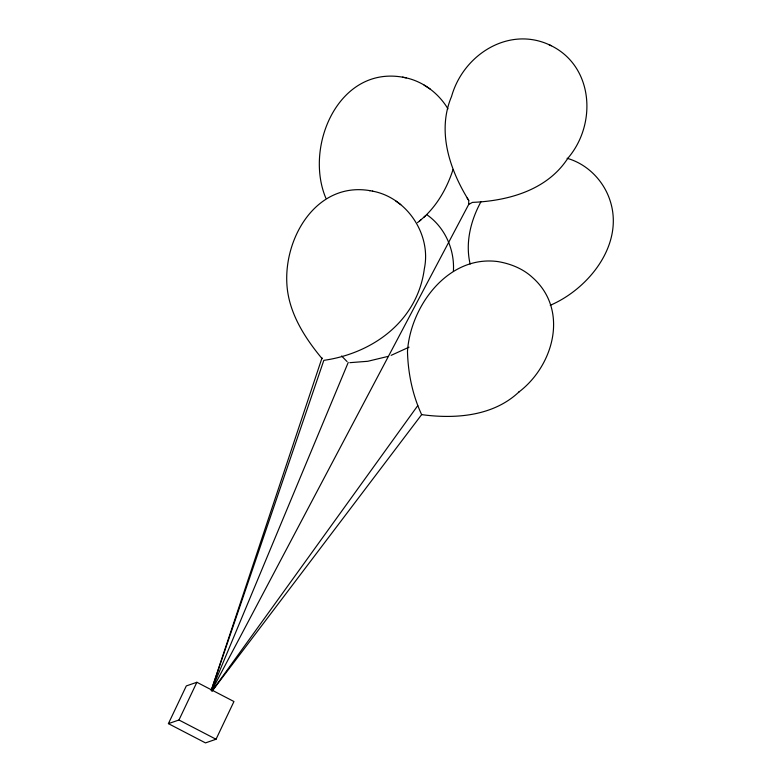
<?xml version="1.0" encoding="UTF-8"?>
<svg xmlns="http://www.w3.org/2000/svg" width="782" height="782" viewBox="0 0 782 782"><rect width="100%" height="100%" fill="white"/><g stroke="black" fill="none" stroke-linecap="round" stroke-linejoin="round"><path stroke-width="1.17" d="M468.701 204.444L468.731 200.417C449.806 169.929 436.688 131.532 451.556 96.469C463.589 53.499 511.017 24.516 552.551 46.402C593.743 67.897 596.637 124.67 567.937 158.13C547.361 190.153 508.261 200.906 472.445 202.382L468.701 204.444L211.658 690.838M453.394 271.315C454.801 249.429 444.821 227.132 426.659 214.591M211.326 690.125L322.028 357.873M211.218 690.535L323.836 360.346C372.897 353.366 417.51 320.972 424.343 268.764C431.576 234.434 406.777 197.367 372.398 191.121M453.071 169.459C447.284 187.328 437.832 204.464 423.883 217.24M211.707 689.939L348.225 362.457M168.404 723.643L186.311 685.922L196.878 682.275L233.955 701.532L216.037 739.254L205.48 742.9L168.404 723.643L178.961 719.997L196.878 682.275M481.067 201.551C470.725 220.368 465.124 242.772 470.138 264.042M212.137 690.936L417.764 405.623M212.235 690.956L421.645 414.626C455.134 419.142 493.266 416.356 519.062 391.85M518.662 392.193C554.018 365.517 569.091 309.633 532.376 277.385C522.923 268.637 510.46 263.671 497.87 261.579C448.057 254.873 410.462 306.094 407.481 351.401C408.018 373.043 412.505 394.959 421.645 414.626M417.5 222.665L421.068 219.683M419.475 221.071L425.574 215.773M409.035 347.188L391.137 355.351M550.245 305.303C588.856 288.753 624.349 244.326 610.097 200.661C603.714 180.74 587.38 164.025 567.097 158.296M388.048 356.397L367.804 361.284L349.837 362.672M372.789 191.189C316.172 179.215 281.354 240.348 287.385 289.643C290.621 315.733 305.674 338.919 322.164 358.723M404.577 77.545C339.183 64.271 303.846 146.029 325.879 198.198M369.544 190.681L370.052 190.759M404.753 77.584C422.759 81.093 438.643 93.244 447.959 108.864M402.486 77.154L406.278 77.868M551.251 45.747L548.886 44.623M178.961 719.997L216.037 739.254M430.227 89.07L424.098 85.111M400.755 204.669L395.887 201.101M347.071 361.587L341.617 355.996M467.137 198.042L468.731 200.417"/></g></svg>
